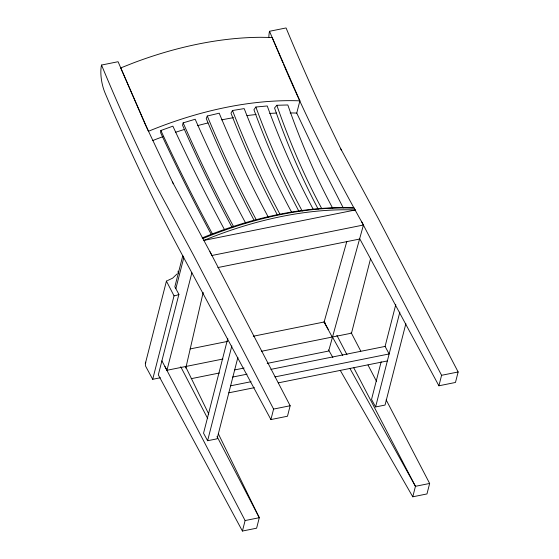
<?xml version="1.0" encoding="UTF-8"?>
<svg xmlns="http://www.w3.org/2000/svg" width="559" height="559" viewBox="0 0 559 559"><rect width="100%" height="100%" fill="white"/><g stroke="black" fill="none" stroke-linecap="round" stroke-linejoin="round"><path stroke-width="0.84" d="M167.071 280.779L166.428 281.135L145.333 363.65L145.592 366.131L152.691 379.302L160.377 377.758M224.592 229.812A599.597 123.483 70.2 0 1 172.885 126.173L160.859 130.499L160.657 132.783A604.482 124.489 70.2 0 0 211.12 234.165M203.183 292.413L185.819 368.046M245.757 223.251A599.597 163.556 73.2 0 1 195.182 119.235L183.149 122.868L182.555 125.279A604.482 164.891 73.2 0 0 231.88 227.045M218.331 433.742L259.292 517.704L256.609 528.199L242.417 531.05L158.316 374.851L178.901 294.334L174.841 286.802L182.758 255.84A1174.655 449.702 78.6 0 1 111.786 108.844L105.141 93.185A22.996 8.804 78.6 0 1 101.521 65.054L118.082 61.721L145.158 124.154L173.318 183.764M152.691 379.302L174.031 295.823L166.428 281.135M175.854 288.689L183.771 257.72L182.751 255.868L270.912 419.564L287.48 416.231L290.156 405.743L209.988 251.697M222.95 359.018L166.952 370.275L191.877 272.778M211.994 255.547L172.479 182.031M227.792 338.363L203.553 433.204L207.606 440.73L217.067 438.829L237.889 357.362M207.606 440.73L231.845 345.888M343.254 207.885L321.614 165.562L296.752 113.079L299.876 100.844L272.142 37.481L260.515 37.299A274.043 157.575 -28.3 0 0 133.706 62.797L120.716 67.925L148.449 131.281A274.043 157.575 -28.3 0 1 299.876 100.844M242.417 531.05L245.101 520.562L164.926 366.515M270.912 419.564L273.596 409.076L193.428 255.03L155.919 185.364L142.545 157.659A1174.655 449.702 78.6 0 1 101.521 65.054M283.602 64.418C307.031 119.493 334.163 172.843 363.441 225.018L328.65 351.038L267.181 363.399M370.631 258.37L351.506 333.178L261.367 351.297M381.161 361.778L371.539 399.433L375.592 406.959L385.053 405.058L405.869 323.647M274.937 376.906L389.141 353.945L385.088 346.419L395.786 304.578M375.592 406.959L399.839 312.104M340.466 148.261L377.982 217.926L458.149 371.973L455.466 382.461L438.906 385.794L441.582 375.299L361.414 221.252M386.143 399.853L429.647 483.458L426.964 493.946L412.773 496.804L415.449 486.309L353.812 367.871M332.221 337.049L324.115 321.998L346.797 241.551M145.333 363.65L145.808 362.162M178.097 271.073L178.188 273.749M268.53 217.549A599.597 206.851 76.7 0 1 219.205 113.191L207.277 116.02L206.243 118.55A604.482 208.535 76.7 0 0 254.303 220.651M291.756 212.455A599.597 251.634 80.7 0 1 244.192 108.6L232.488 110.521L230.993 113.149A604.482 253.681 80.7 0 0 277.32 214.81M313.187 209.213A599.597 290.589 84.6 0 1 267.237 105.965L255.861 107.035L253.94 109.718A604.482 292.958 84.6 0 0 298.674 210.827M176.923 274.05L172.626 278.165L167.714 280.492M332.724 208.283A599.597 323.263 88.4 0 1 287.829 104.973L276.831 105.274L274.546 107.978A604.482 325.897 88.4 0 0 318.218 209.15M178.901 294.334L177.923 294.796A9.237 5.31 -28.3 0 1 174.031 295.823M268.844 37.502A22.996 8.804 78.6 0 1 269.508 31.283L286.075 27.95A1174.655 449.702 78.6 0 0 327.099 120.555L341.304 149.994M212.015 255.463L363.441 225.018M217.849 267.558L359.87 239.007L438.906 385.794M190.081 348.942L227.646 341.388M253.262 336.238L324.115 321.998L325.359 323.137M191.199 378.674L219.373 373.007M234.738 369.918L244.129 368.032M232.53 377.087L247.022 374.174M270.884 369.373L385.088 346.419M230.622 385.815L251.075 381.699M228.834 392.809L254.401 387.666M278.263 382.866L387.359 360.939M273.596 409.076L290.156 405.743M441.582 375.299L458.149 371.973M245.101 520.562L259.292 517.704L216.997 436.425M429.647 483.458L415.449 486.309L349.913 368.402M328.538 349.92L332.878 357.494M340.256 370.365L412.773 496.804M324.115 321.998L328.343 329.6M332.151 336.448L342.723 355.468M161.886 360.869L166.952 370.275M351.094 332.507L360.758 351.087M368.011 365.02L376.473 381.273M336.895 335.365L346.964 354.713M180.739 366.753L207.731 418.621M185.406 366.257L208.759 414.121M269.508 31.283L282.903 62.832M302.223 211.05A599.597 290.589 84.6 0 1 255.861 107.035M202.896 238.525A274.043 157.575 -28.3 0 1 354.322 208.081M152.621 140.582A274.043 157.575 -28.3 0 1 163.193 136.578M175.421 132.322A274.043 157.575 -28.3 0 1 184.393 129.457M197.418 125.684A274.043 157.575 -28.3 0 1 207.969 122.966M221.671 119.885A274.043 157.575 -28.3 0 1 233.487 117.656M246.952 115.608A274.043 157.575 -28.3 0 1 256.092 114.525M269.745 113.407A274.043 157.575 -28.3 0 1 276.635 113.079M290.142 112.911A274.043 157.575 -28.3 0 1 296.752 113.079M202.155 237.931A274.043 157.575 -28.3 0 1 352.771 207.822M321.732 208.584A599.597 323.263 88.4 0 1 276.831 105.274M280.059 214.376A599.597 251.634 80.7 0 1 232.488 110.521M256.19 219.61A599.597 206.851 76.7 0 1 207.277 116.02M233.732 226.884A599.597 163.556 73.2 0 1 183.149 122.868M212.567 234.144A599.597 123.483 70.2 0 1 160.859 130.499M355.335 209.96L203.909 240.405A274.043 157.575 -28.3 0 1 355.335 209.96"/></g></svg>
